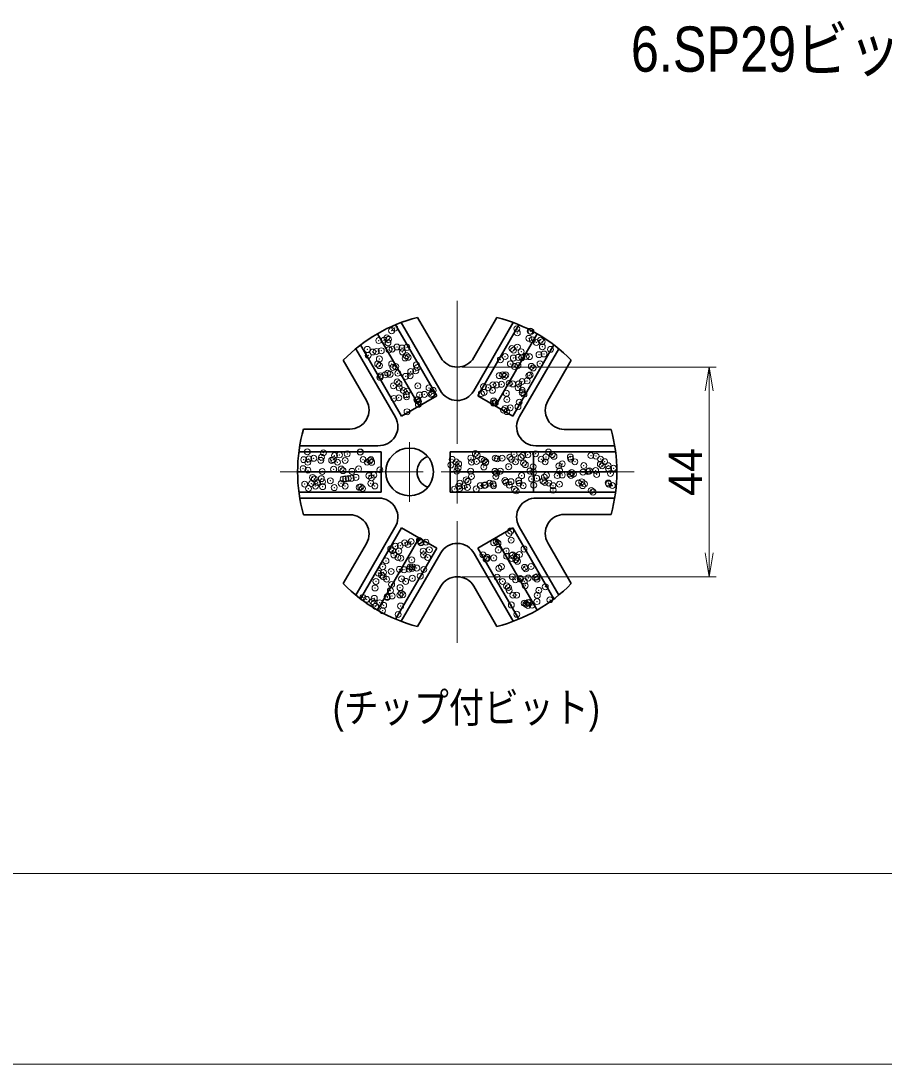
# Model space of a CAD drawing. Units: millimetres at full size, sheet at 1:2.5; details may follow other scales. Extents: x 2407 to 4087, y 1161 to 2364.
# Drawn here: x 3178.9 to 3360, y 1176.2 to 1395.2 of the extents above; entities that cross this region are included whole.
import ezdxf
from ezdxf.enums import TextEntityAlignment as Align

# ---------------------------------------------------------------- set-up
doc = ezdxf.new("R2010")
doc.units = ezdxf.units.MM
doc.header["$LTSCALE"] = 2.5
doc.header["$PDMODE"] = 32
doc.header["$PDSIZE"] = 1.25
doc.linetypes.add('CHAIN', pattern=[18.5, 12, -1.5, 3.5, -1.5])
for name, color, linetype, lineweight in [('1外形線', 7, 'Continuous', 35), ('2細い実線', 3, 'Continuous', 20), ('4中心線', 1, 'CHAIN', 15), ('6寸法線', 4, 'Continuous', 13), ('7 枠・タイトル', 7, 'Continuous', 13), ('DEFPOINTS_3', 7, 'Continuous', 13)]:
    doc.layers.add(name, color=color, linetype=linetype, lineweight=lineweight)
doc.layers.add('9文字', color=7, linetype='Continuous')
doc.styles.add('ＭＳ Ｐゴシック', font='')
doc.styles.get('ＭＳ Ｐゴシック').set_extended_font_data('MS PGothic')

# ---------------------------------------------------------------- blocks, each defined once
blk = doc.blocks.new('open_arrow')
at = {"color": 0, "linetype": 'Continuous', "lineweight": -2}
blk.add_lwpolyline([(7.5, 1.25), (0, 0), (7.5, -1.25)], dxfattribs=at)

msp = doc.modelspace()

# ---------------------------------------------------------------- linework, layer by layer
at = {"layer": '1外形線'}
for p, q in [((3258.676, 1331.853), (3266.879, 1317.645)), ((3262.096, 1332.93), (3266.972, 1324.485)), ((3278.776, 1332.93), (3273.9, 1324.485)), ((3282.195, 1331.853), (3273.901, 1317.487)), ((3257.502, 1331.387), (3266.116, 1316.466)), ((3283.37, 1331.387), (3274.755, 1316.466)), ((3253.686, 1329.497), (3262.436, 1314.341)), ((3287.186, 1329.497), (3278.436, 1314.341)), ((3249.15, 1326.353), (3257.444, 1311.987)), ((3250.141, 1327.137), (3258.755, 1312.216)), ((3290.731, 1327.137), (3282.116, 1312.216)), ((3291.722, 1326.353), (3283.519, 1312.145)), ((3246.507, 1323.93), (3251.383, 1315.485)), ((3294.364, 1323.93), (3289.441, 1315.403)), ((3258.755, 1312.216), (3266.116, 1316.466)), ((3274.755, 1316.466), (3282.116, 1312.216)), ((3238.167, 1309.485), (3247.919, 1309.485)), ((3302.727, 1309.403), (3292.905, 1309.403)), ((3237.39, 1305.985), (3253.796, 1305.985)), ((3303.481, 1305.985), (3286.893, 1305.985)), ((3237.207, 1304.735), (3254.436, 1304.735)), ((3254.436, 1296.235), (3254.436, 1304.735)), ((3268.936, 1304.735), (3268.936, 1296.235)), ((3303.665, 1304.735), (3268.936, 1304.735)), ((3286.436, 1304.735), (3286.436, 1296.235)), ((3236.936, 1300.485), (3254.436, 1300.485)), ((3286.436, 1300.485), (3268.936, 1300.485)), ((3303.936, 1300.485), (3286.436, 1300.485)), ((3237.207, 1296.235), (3254.436, 1296.235)), ((3237.39, 1294.985), (3253.979, 1294.985)), ((3303.665, 1296.235), (3268.936, 1296.235)), ((3303.481, 1294.985), (3287.075, 1294.985)), ((3238.167, 1291.485), (3247.919, 1291.485)), ((3302.727, 1291.567), (3292.905, 1291.567)), ((3249.15, 1274.617), (3257.353, 1288.825)), ((3250.141, 1273.833), (3258.755, 1288.754)), ((3266.116, 1284.504), (3258.755, 1288.754)), ((3282.116, 1288.754), (3274.755, 1284.504)), ((3290.731, 1273.833), (3282.116, 1288.754)), ((3291.722, 1274.617), (3283.427, 1288.983)), ((3253.686, 1271.473), (3262.436, 1286.629)), ((3287.186, 1271.473), (3278.436, 1286.629)), ((3246.507, 1277.04), (3251.383, 1285.485)), ((3257.502, 1269.583), (3266.116, 1284.504)), ((3283.37, 1269.583), (3274.755, 1284.504)), ((3294.364, 1277.04), (3289.441, 1285.567)), ((3258.676, 1269.117), (3266.97, 1283.483)), ((3282.195, 1269.117), (3273.992, 1283.325)), ((3262.096, 1268.04), (3266.972, 1276.485)), ((3278.776, 1268.04), (3273.9, 1276.485))]:
    msp.add_line(p, q, dxfattribs=at)
msp.add_circle((3260.436, 1300.485), 5, dxfattribs=at)
for centre, radius, start, end in [((3270.436, 1300.485), 33.5, 104.41559, 135.58429), ((3270.436, 1300.485), 33.5, 44.41571, 75.58441), ((3270.436, 1326.485), 4, 210, 330), ((3270.433, 1319.489), 4.004, 207.41659, 330), ((3247.919, 1313.485), 4, 270, 30), ((3292.905, 1313.403), 4, 150, 270), ((3286.893, 1309.989), 4.004, 147.41659, 270), ((3253.977, 1309.985), 4.004, 267.41659, 30), ((3270.436, 1300.485), 33.5, 164.41554, 195.58423), ((3270.436, 1300.485), 33.5, 344.56055, 15.43968), ((3265.436, 1300.485), 3.447, 110.16589, 249.83411), ((3253.979, 1290.981), 4.004, 327.41659, 90), ((3286.895, 1290.985), 4.004, 87.41659, 210), ((3247.919, 1287.485), 4, 330, 90), ((3292.905, 1287.567), 4, 90, 210), ((3270.438, 1281.481), 4.004, 27.41659, 150), ((3270.436, 1300.485), 33.5, 224.41559, 255.58429), ((3270.436, 1274.485), 4, 30, 150), ((3270.436, 1300.485), 33.5, 284.41571, 315.58441)]:
    msp.add_arc(centre, radius, start, end, dxfattribs=at)
at = {"layer": '2細い実線'}
for p in [(3256.662, 1330.13), (3257.324, 1330.678), (3282.933, 1330.537), (3283.031, 1329.68), (3285.748, 1330.038), (3285.908, 1329.977), (3253.964, 1328.06), (3255.059, 1328.141), (3255.651, 1328.644), (3255.903, 1327.604), (3256.02, 1328.306), (3285.471, 1328.534), (3286.201, 1328.198), (3287.044, 1327.661), (3287.899, 1328.153), (3288.267, 1327.815), (3288.294, 1326.75), (3251.552, 1326.209), (3251.748, 1324.956), (3252.71, 1325.659), (3253.447, 1325.786), (3254.488, 1325.923), (3256.114, 1326.137), (3256.788, 1326.276), (3257.76, 1326.712), (3258.83, 1326.494), (3258.939, 1325.67), (3259.75, 1324.888), (3259.871, 1326.631), (3260.119, 1324.55), (3280.48, 1324.705), (3281.886, 1326.397), (3282.255, 1326.06), (3283.059, 1326.683), (3283.249, 1324.531), (3283.852, 1325.715), (3284.875, 1324.745), (3285.597, 1324.68), (3287.592, 1325.103), (3288.633, 1325.24), (3290.007, 1326.22), (3253.738, 1323.132), (3254.09, 1324.206), (3254.107, 1322.794), (3256.674, 1323.133), (3256.914, 1322.423), (3257.518, 1322.596), (3259.492, 1324.401), (3261.859, 1322.955), (3262.03, 1322.398), (3279.492, 1324.036), (3281.588, 1323.178), (3282.208, 1324.394), (3282.431, 1322.641), (3283.185, 1322.829), (3283.995, 1324.465), (3285.986, 1322.641), (3287.816, 1323.19), (3254.216, 1320.353), (3254.326, 1320.65), (3255.291, 1320.85), (3255.847, 1321.2), (3256.332, 1320.987), (3257.958, 1321.201), (3259.618, 1320.547), (3260.554, 1320.662), (3260.674, 1321.559), (3261.715, 1321.696), (3279.239, 1320.696), (3279.973, 1320.886), (3280.342, 1320.548), (3280.606, 1320.851), (3285.467, 1320.707), (3285.723, 1320.826), (3286.354, 1322.303), (3257.04, 1318.569), (3257.837, 1319.376), (3258.206, 1319.038), (3258.29, 1318.125), (3262.156, 1318.544), (3264.518, 1318.136), (3275.952, 1318.392), (3276.975, 1318.159), (3277.909, 1318.781), (3278.669, 1318.749), (3279.71, 1318.887), (3281.336, 1319.101), (3282.082, 1318.954), (3283.203, 1318.17), (3283.311, 1318.976), (3284.052, 1319.458), (3285.093, 1319.595), (3257.135, 1315.914), (3258.176, 1316.051), (3259.133, 1317.588), (3259.744, 1316.694), (3259.802, 1316.266), (3259.946, 1317.444), (3262.518, 1316.623), (3263.559, 1316.76), (3264.979, 1316.76), (3265.185, 1316.974), (3265.361, 1317.599), (3275.497, 1316.931), (3276.07, 1317.198), (3277.818, 1317.622), (3280.732, 1316.997), (3284.046, 1317.633), (3284.073, 1317.129), (3284.441, 1316.792), (3261.937, 1315.62), (3262.169, 1315.653), (3262.282, 1314.691), (3262.305, 1315.282), (3278.035, 1314.928), (3278.061, 1315.374), (3278.429, 1315.036), (3280.513, 1313.814), (3280.854, 1315.687), (3281.554, 1313.951), (3283.18, 1314.165), (3283.437, 1315.122), (3259.905, 1313.117), (3280.169, 1313.442), (3280.858, 1313.144), (3238.222, 1303.055), (3238.967, 1304.701), (3239.288, 1303.208), (3240.329, 1303.345), (3241.79, 1302.917), (3241.955, 1303.559), (3242.356, 1304.504), (3244.096, 1302.91), (3244.451, 1303.066), (3244.672, 1303.917), (3245.713, 1304.054), (3246.907, 1302.893), (3247.339, 1304.268), (3250.055, 1304.626), (3250.108, 1304.665), (3250.679, 1303.078), (3252.099, 1302.841), (3252.308, 1303.088), (3269.364, 1303.112), (3273.297, 1303.391), (3274.235, 1304.351), (3274.475, 1302.662), (3274.603, 1304.013), (3275.592, 1303.123), (3276.101, 1302.876), (3278.413, 1303.367), (3278.817, 1303.234), (3279.858, 1303.371), (3281.484, 1303.585), (3281.82, 1303.134), (3282.355, 1304.174), (3283.815, 1303.561), (3284.201, 1303.943), (3285.242, 1304.08), (3286.868, 1304.294), (3288.049, 1303.146), (3289.05, 1303.628), (3289.584, 1304.652), (3290.358, 1304.105), (3290.727, 1303.767), (3294.166, 1303.603), (3294.277, 1303.157), (3298.479, 1303.928), (3299.568, 1303.798), (3300.505, 1303.168), (3301.349, 1302.631), (3238.083, 1301.154), (3239.066, 1302.518), (3239.093, 1300.848), (3242.102, 1300.584), (3244.495, 1301.042), (3245.294, 1302.529), (3246.086, 1301.086), (3246.455, 1300.748), (3248.33, 1300.595), (3249.73, 1301.109), (3251.522, 1302.54), (3252.467, 1302.503), (3254.207, 1300.909), (3269.091, 1301.954), (3270.207, 1302.574), (3270.331, 1300.663), (3270.599, 1301.321), (3270.717, 1302.168), (3273.243, 1300.64), (3273.434, 1302.525), (3276.001, 1301.516), (3276.343, 1302.419), (3276.435, 1302.586), (3278.334, 1300.595), (3279.472, 1300.651), (3281.236, 1301.583), (3282.664, 1302.597), (3284.346, 1302.35), (3284.715, 1302.012), (3285.7, 1300.663), (3286.352, 1301.558), (3288.892, 1302.608), (3291.754, 1301.753), (3291.928, 1300.674), (3292.467, 1302.173), (3295.12, 1302.62), (3296.989, 1301.82), (3297.853, 1300.562), (3298.156, 1300.685), (3299.479, 1300.776), (3300.47, 1302.104), (3300.838, 1301.766), (3302.106, 1301.795), (3302.195, 1301.134), (3303.236, 1301.271), (3240.074, 1299.33), (3240.443, 1298.993), (3241.132, 1298.273), (3241.916, 1299.064), (3242.173, 1298.41), (3243.799, 1298.624), (3246.516, 1298.982), (3247.033, 1299.039), (3247.557, 1299.119), (3248.195, 1299.153), (3249.183, 1299.333), (3251.899, 1299.69), (3252.434, 1299.234), (3252.94, 1299.827), (3272.322, 1298.839), (3272.69, 1298.501), (3273.423, 1299.537), (3278.539, 1299.513), (3278.702, 1300.257), (3280.442, 1298.662), (3280.661, 1298.299), (3281.702, 1298.436), (3283.328, 1298.65), (3283.941, 1299.708), (3286.045, 1299.007), (3286.455, 1300.418), (3287.086, 1299.144), (3288.445, 1298.594), (3288.712, 1299.358), (3288.814, 1298.256), (3289.176, 1299.774), (3291.428, 1299.716), (3292.469, 1299.853), (3294.095, 1300.067), (3294.292, 1299.75), (3294.458, 1300.349), (3294.826, 1300.011), (3296.566, 1298.417), (3296.812, 1300.425), (3299.694, 1299.944), (3302.578, 1300.172), (3238.416, 1297.915), (3239.219, 1296.994), (3239.838, 1298.047), (3240.681, 1297.51), (3242.183, 1297.398), (3244.621, 1297.189), (3246.066, 1298.058), (3246.909, 1297.521), (3249.856, 1297.255), (3250.186, 1297.329), (3250.554, 1296.992), (3252.294, 1298.07), (3253.138, 1297.532), (3269.894, 1296.881), (3270.725, 1297.468), (3270.935, 1297.018), (3270.979, 1298.104), (3271.822, 1297.566), (3272.561, 1297.232), (3274.43, 1296.907), (3275.278, 1297.59), (3276.127, 1297.662), (3276.319, 1297.727), (3277.207, 1298.115), (3277.945, 1297.941), (3278.051, 1297.578), (3281.362, 1297.729), (3282.433, 1296.838), (3282.802, 1296.5), (3283.436, 1298.126), (3284.279, 1297.589), (3286.478, 1297.705), (3289.664, 1298.137), (3290.507, 1297.6), (3290.554, 1296.661), (3291.88, 1297.899), (3295.892, 1298.149), (3296.736, 1297.611), (3297.115, 1297.966), (3298.557, 1296.593), (3298.925, 1296.255), (3302.12, 1298.16), (3302.232, 1297.941), (3302.964, 1297.623), (3281.281, 1287.561), (3281.633, 1288.07), (3259.404, 1285.582), (3260.098, 1285.235), (3260.752, 1285.865), (3262.483, 1286.061), (3262.815, 1285.592), (3262.852, 1285.723), (3263.856, 1285.73), (3278.089, 1285.616), (3278.607, 1285.815), (3278.976, 1285.477), (3281.74, 1286.168), (3256.471, 1284.305), (3256.84, 1283.967), (3257.14, 1283.045), (3257.431, 1284.884), (3258.174, 1283.886), (3258.472, 1285.021), (3263.29, 1283.862), (3263.368, 1283.056), (3264.592, 1284.128), (3275.825, 1283.079), (3279.043, 1284.098), (3280.716, 1283.883), (3281.851, 1282.92), (3282.053, 1283.09), (3283.477, 1283.134), (3284.445, 1284.293), (3255.476, 1281.816), (3257.983, 1282.508), (3258.58, 1282.373), (3260.878, 1282.011), (3264.212, 1282.519), (3276.467, 1282.212), (3276.631, 1282.248), (3276.668, 1282.542), (3278.093, 1282.426), (3280.81, 1282.783), (3281.866, 1282.315), (3282.706, 1282.059), (3282.896, 1282.553), (3283.075, 1281.721), (3253.892, 1279.239), (3254.558, 1278.794), (3254.791, 1280.562), (3254.933, 1279.376), (3256.559, 1279.591), (3258.3, 1280.032), (3259.275, 1279.948), (3260.316, 1280.085), (3260.57, 1280.549), (3260.939, 1280.211), (3261.02, 1280.573), (3261.942, 1280.299), (3262.679, 1278.617), (3263.416, 1280.008), (3279.169, 1280.245), (3279.704, 1280.607), (3284.571, 1280.439), (3284.815, 1280.126), (3285.933, 1280.619), (3253.37, 1277.488), (3254.927, 1278.456), (3255.602, 1277.963), (3256.667, 1276.861), (3258.755, 1278.037), (3259.599, 1277.499), (3261.004, 1278.157), (3278.803, 1278.371), (3279.937, 1277.49), (3280.793, 1276.547), (3281.992, 1278.461), (3282.654, 1277.848), (3283.668, 1278.082), (3283.695, 1277.985), (3284.512, 1277.545), (3284.697, 1276.586), (3285.321, 1278.199), (3286.806, 1278.302), (3287.108, 1278.436), (3287.174, 1277.965), (3288.914, 1276.37), (3253.19, 1276.112), (3255.736, 1274.304), (3256.406, 1275.554), (3256.777, 1274.441), (3258.403, 1274.655), (3258.426, 1276.179), (3258.657, 1275.037), (3259.026, 1274.699), (3281.162, 1276.209), (3281.32, 1275.599), (3282.118, 1274.607), (3282.902, 1274.615), (3287.234, 1274.583), (3287.548, 1275.61), (3250.612, 1274.134), (3251.393, 1273.732), (3252.645, 1273.282), (3253.014, 1272.944), (3253.019, 1273.946), (3253.316, 1272.258), (3254.142, 1273.017), (3254.986, 1272.48), (3255.728, 1274.109), (3258.551, 1272.325), (3281.781, 1272.554), (3284.498, 1272.912), (3284.823, 1272.732), (3284.893, 1272.791), (3285.261, 1272.453), (3285.284, 1273.074), (3285.539, 1273.049), (3286.127, 1272.537), (3287.165, 1273.263), (3289.881, 1273.621), (3254.754, 1271.35), (3258.022, 1270.546), (3282.935, 1270.591)]:
    msp.add_point(p, dxfattribs=at)
at = {"layer": '4中心線'}
for p, q in [((3270.436, 1336.37), (3270.436, 1264.6)), ((3260.436, 1306.744), (3260.436, 1294.226)), ((3233.281, 1300.485), (3307.59, 1300.485))]:
    msp.add_line(p, q, dxfattribs=at)
at = {"layer": '6寸法線'}
for p, q in [((3271.436, 1322.485), (3324.8, 1322.485)), ((3323.3, 1322.485), (3323.3, 1278.485)), ((3271.436, 1278.485), (3324.8, 1278.485))]:
    msp.add_line(p, q, dxfattribs=at)
at = {"layer": '7 枠・タイトル'}
msp.add_line((2447.006, 1216.15), (4047.006, 1216.15), dxfattribs=at)
at = {"layer": 'DEFPOINTS_3'}
msp.add_line((2407.006, 1176.15), (4087.006, 1176.15), dxfattribs=at)

# ---------------------------------------------------------------- block references
at = {"layer": '6寸法線', "xscale": 0.667, "yscale": 0.667}
for p, rotation in [((3323.3, 1322.485), 270), ((3323.3, 1278.485), 90)]:
    msp.add_blockref('open_arrow', p, dxfattribs=dict(at, rotation=rotation))

# ---------------------------------------------------------------- texts
at = {"layer": '6寸法線', "style": 'ＭＳ Ｐゴシック'}
msp.add_text('44', height=6.928, rotation=90, dxfattribs=at).set_placement((3318.3, 1300.485), align=Align.MIDDLE_CENTER)
at = {"layer": '9文字', "style": 'ＭＳ Ｐゴシック', "width": 0.85}
for s, height, p in [('6.SP29ビット', 9.501, (3374.578, 1389.256)), ('(チップ付ビット)', 6.334, (3300.389, 1251.026))]:
    msp.add_text(s, height=height, dxfattribs=at).set_placement(p, align=Align.MIDDLE_RIGHT)

doc.saveas('drawing.dxf')
